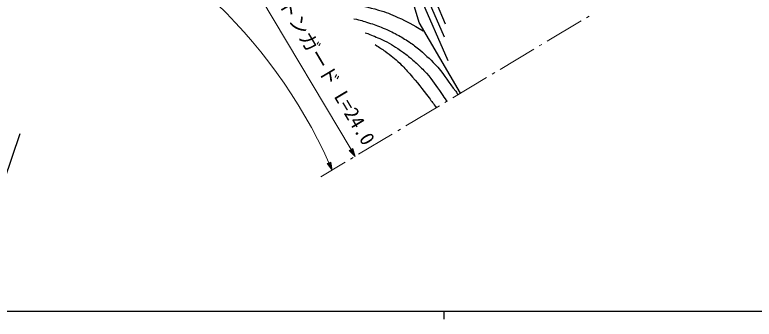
# Model space of a CAD drawing. Units: millimetres, scale not verified. Extents: x 40000 to 680000, y 20000 to 380000.
# Drawn here: x 213382 to 307530, y 204000 to 242696 of the extents above; entities that cross this region are included whole.
import ezdxf
from ezdxf.enums import TextEntityAlignment as Align

# ---------------------------------------------------------------- set-up
doc = ezdxf.new("R2010")
doc.units = ezdxf.units.MM
doc.header["$LTSCALE"] = 1000
for name, color, linetype, lineweight in [('M-BGD', 7, 'Continuous', 25), ('M-BGD-HTXT', 7, 'Continuous', 13), ('M-STR-HTXT', 7, 'Continuous', 13), ('M-TTL-BAND', 7, 'Continuous', 25)]:
    doc.layers.add(name, color=color, linetype=linetype, lineweight=lineweight)
doc.styles.add('ＭＳ ゴシック', font='')
doc.styles.get('ＭＳ ゴシック').set_extended_font_data('MS Gothic')

msp = doc.modelspace()

# ---------------------------------------------------------------- linework, layer by layer
at = {"layer": 'M-BGD'}
for p, q in [((268570, 236859), (263876, 247605)), ((268113, 239858), (265766, 245231)), ((268243, 241514), (267069, 244201))]:
    msp.add_line(p, q, dxfattribs=at)
for points in [[(270149, 232746), (264874, 241723), (261931, 251557), (259149, 270166)], [(173920, 227434), (179499, 222246), (183431, 221608), (212047, 221608), (214086, 227599)]]:
    msp.add_lwpolyline(points, dxfattribs=at)
for points, knots in [([(254704, 244235), (255387, 244176), (255582, 244144), (256143, 244066), (257550, 243870), (258328, 243674), (259699, 243304), (260689, 243037), (261213, 242780), (262154, 242373), (263458, 241809), (263893, 241533), (265372, 240679)], [0, 0, 0, 0, 1, 1, 1, 2, 2, 2, 3, 3, 3, 4, 4, 4, 4]), ([(256566, 242203), (257457, 241985), (257710, 241923), (258429, 241695), (259167, 241462), (259578, 241318), (260292, 241018), (261001, 240720), (261394, 240538), (262070, 240171), (262683, 239838), (263014, 239628), (263594, 239240), (264143, 238872), (264446, 238654), (264948, 238224), (265890, 237418), (266404, 236943), (267234, 236023), (268232, 234918), (268560, 234111), (269520, 232975), (269651, 232820), (269699, 232639), (269860, 232573)], [0, 0, 0, 0, 1, 1, 1, 2, 2, 2, 3, 3, 3, 4, 4, 4, 5, 5, 5, 6, 6, 6, 7, 7, 7, 8, 8, 8, 8]), ([(258006, 240425), (258901, 240084), (259156, 239996), (259868, 239663), (260337, 239444), (260602, 239324), (261054, 239071), (261494, 238824), (261734, 238673), (262154, 238393), (262628, 238078), (262893, 237899), (263340, 237547), (263818, 237169), (264080, 236948), (264525, 236531), (265036, 236051), (265330, 235786), (265795, 235261), (266620, 234327), (266982, 233720), (267694, 232697), (267966, 232306), (268056, 232179), (268382, 231689)], [0, 0, 0, 0, 1, 1, 1, 2, 2, 2, 3, 3, 3, 4, 4, 4, 5, 5, 5, 6, 6, 6, 7, 7, 7, 8, 8, 8, 8]), ([(259276, 238901), (259889, 238520), (260061, 238401), (260546, 238055), (261310, 237508), (261709, 237158), (262408, 236531), (262948, 236046), (263197, 235718), (263678, 235176), (264694, 234033), (265217, 233351), (266134, 232128), (266503, 231636), (266626, 231475), (267065, 230858)], [0, 0, 0, 0, 1, 1, 1, 2, 2, 2, 3, 3, 3, 4, 4, 4, 5, 5, 5, 5])]:
    msp.add_open_spline(points, degree=3, knots=knots, dxfattribs=at)
msp.add_open_spline([(265615, 240463), (265530, 240538), (265449, 240610), (265372, 240679)], degree=3, dxfattribs=at)
at = {"layer": 'M-BGD-HTXT'}
for p, q in [((286164, 242327), (286508, 242533)), ((281187, 239350), (285478, 241917)), ((275180, 235756), (279471, 238323)), ((280157, 238734), (280500, 238939)), ((269173, 232162), (273464, 234729)), ((274150, 235140), (274493, 235345)), ((268143, 231546), (268486, 231751)), ((263166, 228568), (267457, 231135)), ((262136, 227952), (262479, 228158)), ((257159, 224975), (261449, 227542)), ((256129, 224359), (256472, 224564)), ((252357, 222102), (255442, 223948))]:
    msp.add_line(p, q, dxfattribs=at)
at = {"layer": 'M-STR-HTXT'}
for p, q in [((244563, 245051), (256192, 225562)), ((256407, 225690), (255978, 225434)), ((256705, 224703), (255978, 225434)), ((256123, 225288), (256021, 225459)), ((256064, 225485), (256269, 225142)), ((256414, 224995), (256107, 225511)), ((256150, 225536), (256559, 224849)), ((256705, 224703), (256192, 225562)), ((256235, 225587), (256645, 224900)), ((256586, 225098), (256278, 225613)), ((256321, 225639), (256526, 225295)), ((256467, 225493), (256364, 225664)), ((256705, 224703), (256407, 225690)), ((253623, 223978), (253165, 223778)), ((253793, 222961), (253165, 223778)), ((253290, 223615), (253211, 223798)), ((253256, 223818), (253416, 223451)), ((253541, 223288), (253302, 223838)), ((253348, 223858), (253667, 223124)), ((253793, 222961), (253394, 223878)), ((253440, 223898), (253759, 223164)), ((253725, 223367), (253486, 223918)), ((253532, 223938), (253691, 223571)), ((253657, 223774), (253577, 223958)), ((253793, 222961), (253623, 223978))]:
    msp.add_line(p, q, dxfattribs=at)
msp.add_arc((193488, 196758), 65752, 24.3566, 116.72327, dxfattribs=at)
at = {"layer": 'M-TTL-BAND'}
for p, q in [((40000, 205000), (579000, 205000)), ((268000, 205000), (268000, 204000))]:
    msp.add_line(p, q, dxfattribs=at)

# ---------------------------------------------------------------- texts
at = {"layer": 'M-STR-HTXT', "style": 'ＭＳ ゴシック'}
msp.add_text('ストンガード L=24.0', height=1833, rotation=300.825, dxfattribs=at).set_placement((251234, 235823), align=Align.BOTTOM_CENTER)

doc.saveas('drawing.dxf')
